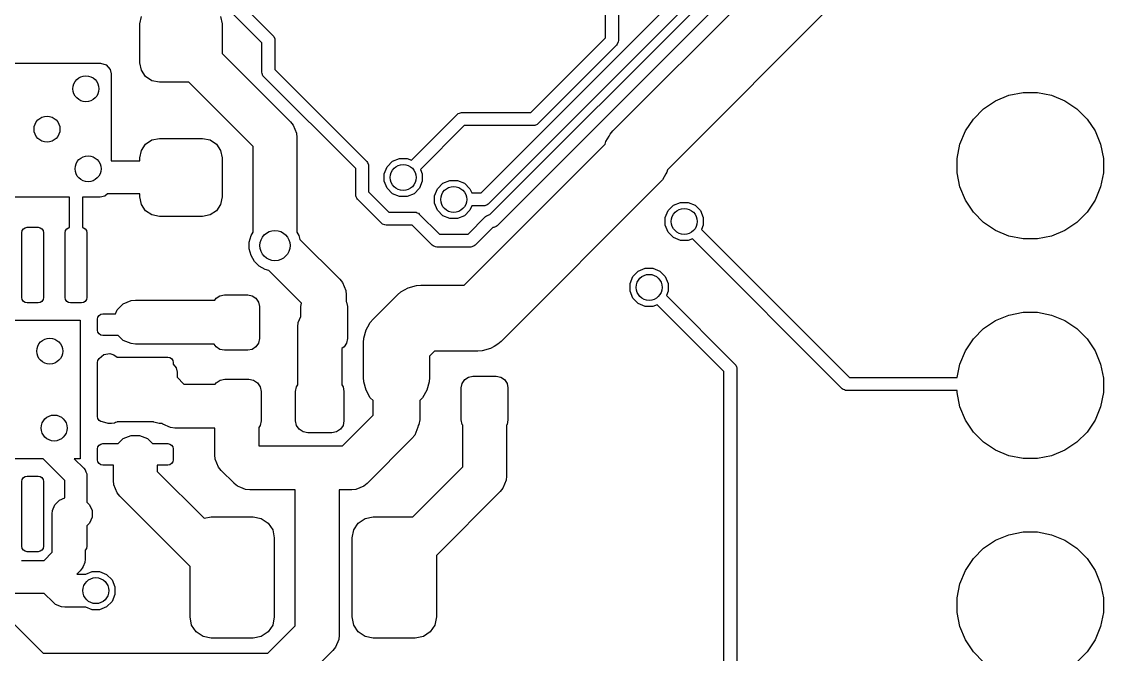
# Model space of a CAD drawing. Header units: inches. Extents: x 5.12 to 6.12, y -4.12 to -1.79.
# Drawn here: x 5.6282 to 6.1209, y -3.531 to -3.2431 of the extents above; entities that cross this region are included whole.
import ezdxf

# ---------------------------------------------------------------- set-up
doc = ezdxf.new("R2010")
doc.units = ezdxf.units.IN
doc.header["$MEASUREMENT"] = 0
doc.layers.add('F.Cu', color=13, linetype='CONTINUOUS', true_color=0xc83434)

msp = doc.modelspace()

# ---------------------------------------------------------------- linework, layer by layer
at = {"layer": 'F.Cu', "linetype": 'CONTINUOUS'}
for p, q in [((5.89409, -3.25048), (5.89409, -3.07642)), ((5.9, -3.0752), (5.9, -3.2517)), ((5.89754, -3.29281), (5.99287, -3.19747)), ((5.83744, -3.32105), (5.95669, -3.2018)), ((5.96173, -3.20511), (5.84076, -3.32609)), ((5.84151, -3.3309), (5.96654, -3.20588)), ((5.97158, -3.20919), (5.84483, -3.33593)), ((6.01848, -3.21429), (5.9223, -3.31047)), ((5.71669, -3.22347), (5.74268, -3.24945)), ((5.73764, -3.25276), (5.71338, -3.22851)), ((5.68209, -3.24409), (5.68276, -3.2407)), ((5.71881, -3.2407), (5.71949, -3.24409)), ((5.68209, -3.26181), (5.68209, -3.24409)), ((5.71949, -3.24409), (5.71949, -3.25751)), ((5.74268, -3.24945), (5.74304, -3.2499)), ((5.74304, -3.2499), (5.74348, -3.25096)), ((5.74348, -3.25096), (5.74354, -3.25154)), ((5.74354, -3.25154), (5.74354, -3.26481)), ((5.86012, -3.28445), (5.89409, -3.25048)), ((5.9, -3.2517), (5.89994, -3.25228)), ((5.73764, -3.26604), (5.73764, -3.25276)), ((5.89914, -3.25379), (5.86343, -3.28949)), ((5.8995, -3.25334), (5.89914, -3.25379)), ((5.89993, -3.25231), (5.8995, -3.25334)), ((5.89994, -3.25228), (5.89993, -3.25231)), ((5.71949, -3.25751), (5.75065, -3.28868)), ((5.61188, -3.262), (5.66411, -3.262)), ((5.66411, -3.262), (5.66675, -3.26277)), ((5.66675, -3.26277), (5.66855, -3.26485)), ((5.66855, -3.26485), (5.66899, -3.26689)), ((5.68276, -3.2652), (5.68209, -3.26181)), ((5.68468, -3.26807), (5.68276, -3.2652)), ((5.73769, -3.26661), (5.73764, -3.26604)), ((5.73813, -3.26768), (5.73769, -3.26661)), ((5.74354, -3.26481), (5.78539, -3.30666)), ((5.66899, -3.26689), (5.66892, -3.30648)), ((5.68755, -3.26999), (5.68468, -3.26807)), ((5.69094, -3.27067), (5.68755, -3.26999)), ((5.70436, -3.27067), (5.69094, -3.27067)), ((5.73358, -3.29989), (5.70436, -3.27067)), ((5.7385, -3.26812), (5.73813, -3.26768)), ((5.78035, -3.30997), (5.7385, -3.26812)), ((6.07788, -3.27658), (6.08432, -3.2753)), ((6.08432, -3.2753), (6.09088, -3.2753)), ((6.09088, -3.2753), (6.09731, -3.27658)), ((6.06637, -3.28274), (6.07182, -3.27909)), ((6.07182, -3.27909), (6.07788, -3.27658)), ((6.09731, -3.27658), (6.10337, -3.27909)), ((6.10337, -3.27909), (6.10883, -3.28274)), ((5.8057, -3.30613), (5.82651, -3.28531)), ((5.82651, -3.28531), (5.82696, -3.28495)), ((5.82696, -3.28495), (5.82758, -3.28469)), ((5.82758, -3.28469), (5.82802, -3.28451)), ((5.82802, -3.28451), (5.8286, -3.28445)), ((5.8286, -3.28445), (5.86012, -3.28445)), ((6.06173, -3.28738), (6.06637, -3.28274)), ((6.10883, -3.28274), (6.11347, -3.28738)), ((5.75065, -3.28868), (5.7519, -3.29019)), ((5.7519, -3.29019), (5.75339, -3.2938)), ((5.82982, -3.29035), (5.80987, -3.3103)), ((5.86135, -3.29035), (5.82982, -3.29035)), ((5.86192, -3.2903), (5.86135, -3.29035)), ((5.86299, -3.28986), (5.86192, -3.2903)), ((5.86343, -3.28949), (5.86299, -3.28986)), ((6.05809, -3.29283), (6.06173, -3.28738)), ((6.11347, -3.28738), (6.11711, -3.29283)), ((5.75339, -3.2938), (5.75358, -3.29575)), ((5.75358, -3.29575), (5.75358, -3.33888)), ((5.89428, -3.29767), (5.89575, -3.29513)), ((5.89575, -3.29513), (5.89624, -3.29428)), ((5.89624, -3.29428), (5.89754, -3.29281)), ((5.89624, -3.29428), (5.89624, -3.29428)), ((6.05557, -3.29889), (6.05809, -3.29283)), ((6.11711, -3.29283), (6.11962, -3.29889)), ((5.68276, -3.30173), (5.68468, -3.29885)), ((5.68468, -3.29885), (5.68755, -3.29693)), ((5.68755, -3.29693), (5.69094, -3.29626)), ((5.69094, -3.29626), (5.71063, -3.29626)), ((5.71063, -3.29626), (5.71402, -3.29693)), ((5.71402, -3.29693), (5.71689, -3.29885)), ((5.71689, -3.29885), (5.71881, -3.30173)), ((5.73358, -3.33888), (5.73358, -3.29989)), ((5.82979, -3.363), (5.89398, -3.29881)), ((5.89398, -3.29881), (5.89428, -3.29767)), ((6.05429, -3.30533), (6.05557, -3.29889)), ((6.11962, -3.29889), (6.1209, -3.30533)), ((5.68209, -3.30512), (5.68276, -3.30173)), ((5.68209, -3.30648), (5.68209, -3.30512)), ((5.71881, -3.30173), (5.71949, -3.30512)), ((5.71949, -3.30512), (5.71949, -3.32283)), ((5.79708, -3.30663), (5.80027, -3.30531)), ((5.80027, -3.30531), (5.80373, -3.30531)), ((5.80373, -3.30531), (5.8057, -3.30613)), ((6.05429, -3.31189), (6.05429, -3.30533)), ((6.1209, -3.30533), (6.1209, -3.31189)), ((5.66892, -3.30648), (5.68209, -3.30648)), ((5.78035, -3.32175), (5.78035, -3.30997)), ((5.78539, -3.30666), (5.78575, -3.30711)), ((5.78575, -3.30711), (5.7862, -3.30817)), ((5.7862, -3.30817), (5.78625, -3.30875)), ((5.78625, -3.30875), (5.78625, -3.32052)), ((5.79331, -3.31227), (5.79463, -3.30908)), ((5.79463, -3.30908), (5.79708, -3.30663)), ((5.80987, -3.3103), (5.81069, -3.31227)), ((5.9223, -3.31047), (5.922, -3.3116)), ((5.79331, -3.31573), (5.79331, -3.31227)), ((5.79463, -3.31892), (5.79331, -3.31573)), ((5.81069, -3.31573), (5.80937, -3.31892)), ((5.81069, -3.31227), (5.81069, -3.31573)), ((5.82008, -3.31663), (5.82327, -3.31531)), ((5.82327, -3.31531), (5.82673, -3.31531)), ((5.82673, -3.31531), (5.82992, -3.31663)), ((5.92004, -3.31499), (5.91875, -3.31646)), ((5.92161, -3.31227), (5.92004, -3.31499)), ((5.92004, -3.31499), (5.92004, -3.31499)), ((5.922, -3.3116), (5.92161, -3.31227)), ((6.05557, -3.31832), (6.05429, -3.31189)), ((6.1209, -3.31189), (6.11962, -3.31832)), ((5.78625, -3.32052), (5.79548, -3.32975)), ((5.79708, -3.32137), (5.79463, -3.31892)), ((5.80937, -3.31892), (5.80692, -3.32137)), ((5.81631, -3.32227), (5.81763, -3.31908)), ((5.81763, -3.31908), (5.82008, -3.31663)), ((5.82992, -3.31663), (5.83237, -3.31908)), ((5.83237, -3.31908), (5.83318, -3.32105)), ((5.91875, -3.31646), (5.84661, -3.38861)), ((6.05809, -3.32438), (6.05557, -3.31832)), ((6.11962, -3.31832), (6.11711, -3.32438)), ((5.64998, -3.323), (5.61188, -3.323)), ((5.64998, -3.33675), (5.64998, -3.323)), ((5.66402, -3.323), (5.65589, -3.323)), ((5.65589, -3.323), (5.65589, -3.33675)), ((5.66604, -3.32256), (5.66402, -3.323)), ((5.66729, -3.32148), (5.66604, -3.32256)), ((5.68209, -3.32148), (5.66729, -3.32148)), ((5.68209, -3.32283), (5.68209, -3.32148)), ((5.68276, -3.32622), (5.68209, -3.32283)), ((5.71949, -3.32283), (5.71881, -3.32622)), ((5.7804, -3.32232), (5.78035, -3.32175)), ((5.78062, -3.32283), (5.7804, -3.32232)), ((5.78084, -3.32339), (5.78062, -3.32283)), ((5.78121, -3.32383), (5.78084, -3.32339)), ((5.79217, -3.33479), (5.78121, -3.32383)), ((5.80027, -3.32269), (5.79708, -3.32137)), ((5.80373, -3.32269), (5.80027, -3.32269)), ((5.80692, -3.32137), (5.80373, -3.32269)), ((5.81631, -3.32573), (5.81631, -3.32227)), ((5.81763, -3.32892), (5.81631, -3.32573)), ((5.83318, -3.32105), (5.83744, -3.32105)), ((5.92508, -3.32663), (5.92827, -3.32531)), ((5.92827, -3.32531), (5.93173, -3.32531)), ((5.93173, -3.32531), (5.93492, -3.32663)), ((6.06173, -3.32984), (6.05809, -3.32438)), ((6.11711, -3.32438), (6.11347, -3.32984)), ((5.68468, -3.3291), (5.68276, -3.32622)), ((5.68755, -3.33102), (5.68468, -3.3291)), ((5.71689, -3.3291), (5.71402, -3.33102)), ((5.71881, -3.32622), (5.71689, -3.3291)), ((5.79548, -3.32975), (5.80725, -3.32975)), ((5.80725, -3.32975), (5.80783, -3.3298)), ((5.80783, -3.3298), (5.80836, -3.33002)), ((5.80836, -3.33002), (5.80889, -3.33025)), ((5.80889, -3.33025), (5.80934, -3.33061)), ((5.80934, -3.33061), (5.81848, -3.33975)), ((5.82008, -3.33137), (5.81763, -3.32892)), ((5.83237, -3.32892), (5.82992, -3.33137)), ((5.83318, -3.32695), (5.83237, -3.32892)), ((5.83867, -3.32695), (5.83318, -3.32695)), ((5.83924, -3.3269), (5.83867, -3.32695)), ((5.84031, -3.32646), (5.83924, -3.3269)), ((5.84076, -3.32609), (5.84031, -3.32646)), ((5.92131, -3.33227), (5.92263, -3.32908)), ((5.92263, -3.32908), (5.92508, -3.32663)), ((5.93492, -3.32663), (5.93737, -3.32908)), ((5.93737, -3.32908), (5.93869, -3.33227)), ((6.06637, -3.33447), (6.06173, -3.32984)), ((6.11347, -3.32984), (6.10883, -3.33447)), ((5.69094, -3.33169), (5.68755, -3.33102)), ((5.71063, -3.33169), (5.69094, -3.33169)), ((5.71402, -3.33102), (5.71063, -3.33169)), ((5.79261, -3.33516), (5.79217, -3.33479)), ((5.79368, -3.3356), (5.79261, -3.33516)), ((5.79425, -3.33565), (5.79368, -3.3356)), ((5.82327, -3.33269), (5.82008, -3.33137)), ((5.82673, -3.33269), (5.82327, -3.33269)), ((5.82992, -3.33137), (5.82673, -3.33269)), ((5.83152, -3.33975), (5.83952, -3.33175)), ((5.83952, -3.33175), (5.83996, -3.33139)), ((5.83996, -3.33139), (5.84037, -3.33122)), ((5.84037, -3.33122), (5.84103, -3.33095)), ((5.84103, -3.33095), (5.84151, -3.3309)), ((5.92131, -3.33573), (5.92131, -3.33227)), ((5.93869, -3.33227), (5.93869, -3.33573)), ((6.07182, -3.33812), (6.06637, -3.33447)), ((6.10883, -3.33447), (6.10337, -3.33812)), ((5.62833, -3.33911), (5.62851, -3.33817)), ((5.62833, -3.36864), (5.62833, -3.33911)), ((5.62851, -3.33817), (5.62905, -3.33737)), ((5.62905, -3.33737), (5.62985, -3.33684)), ((5.62985, -3.33684), (5.63079, -3.33665)), ((5.63079, -3.33665), (5.63571, -3.33665)), ((5.63571, -3.33665), (5.63665, -3.33684)), ((5.63665, -3.33684), (5.63745, -3.33737)), ((5.63745, -3.33737), (5.63798, -3.33817)), ((5.63798, -3.33817), (5.63817, -3.33911)), ((5.63817, -3.33911), (5.63817, -3.36864)), ((5.64801, -3.33911), (5.6482, -3.33817)), ((5.64801, -3.36864), (5.64801, -3.33911)), ((5.6482, -3.33817), (5.64873, -3.33737)), ((5.64873, -3.33737), (5.64953, -3.33684)), ((5.64953, -3.33684), (5.64998, -3.33675)), ((5.65589, -3.33675), (5.65634, -3.33684)), ((5.65634, -3.33684), (5.65713, -3.33737)), ((5.65713, -3.33737), (5.65767, -3.33817)), ((5.65767, -3.33817), (5.65785, -3.33911)), ((5.65785, -3.33911), (5.65785, -3.36864)), ((5.73187, -3.34344), (5.73267, -3.34046)), ((5.73267, -3.34046), (5.73358, -3.33888)), ((5.75358, -3.33888), (5.75449, -3.34046)), ((5.75449, -3.34046), (5.75497, -3.34223)), ((5.80603, -3.33565), (5.79425, -3.33565)), ((5.81517, -3.34479), (5.80603, -3.33565)), ((5.81848, -3.33975), (5.83152, -3.33975)), ((5.84284, -3.33679), (5.83483, -3.34479)), ((5.84332, -3.33674), (5.84284, -3.33679)), ((5.84438, -3.3363), (5.84332, -3.33674)), ((5.84483, -3.33593), (5.84438, -3.3363)), ((5.92263, -3.33892), (5.92131, -3.33573)), ((5.92508, -3.34137), (5.92263, -3.33892)), ((5.93869, -3.33573), (5.93787, -3.3377)), ((5.93787, -3.3377), (6.00522, -3.40505)), ((6.07788, -3.34063), (6.07182, -3.33812)), ((6.10337, -3.33812), (6.09731, -3.34063)), ((5.73187, -3.34653), (5.73187, -3.34344)), ((5.75497, -3.34223), (5.77307, -3.36033)), ((5.81561, -3.34516), (5.81517, -3.34479)), ((5.81668, -3.3456), (5.81561, -3.34516)), ((5.83439, -3.34516), (5.83332, -3.3456)), ((5.83483, -3.34479), (5.83439, -3.34516)), ((5.92827, -3.34269), (5.92508, -3.34137)), ((5.93173, -3.34269), (5.92827, -3.34269)), ((5.9337, -3.34187), (5.93173, -3.34269)), ((6.00191, -3.41009), (5.9337, -3.34187)), ((6.08432, -3.34191), (6.07788, -3.34063)), ((6.09088, -3.34191), (6.08432, -3.34191)), ((6.09731, -3.34063), (6.09088, -3.34191)), ((5.73267, -3.3495), (5.73187, -3.34653)), ((5.73421, -3.35217), (5.73267, -3.3495)), ((5.81725, -3.34565), (5.81668, -3.3456)), ((5.83275, -3.34565), (5.81725, -3.34565)), ((5.83332, -3.3456), (5.83275, -3.34565)), ((5.73639, -3.35435), (5.73421, -3.35217)), ((5.73906, -3.3559), (5.73639, -3.35435)), ((5.90908, -3.35663), (5.91227, -3.35531)), ((5.91227, -3.35531), (5.91573, -3.35531)), ((5.91573, -3.35531), (5.91892, -3.35663)), ((5.74082, -3.35637), (5.73906, -3.3559)), ((5.75567, -3.37121), (5.74082, -3.35637)), ((5.90531, -3.36227), (5.90663, -3.35908)), ((5.90663, -3.35908), (5.90908, -3.35663)), ((5.91892, -3.35663), (5.92137, -3.35908)), ((5.92137, -3.35908), (5.92269, -3.36227)), ((5.77307, -3.36033), (5.77431, -3.36185)), ((5.77431, -3.36185), (5.77431, -3.36185)), ((5.77431, -3.36185), (5.77581, -3.36545)), ((5.80087, -3.3661), (5.80426, -3.36414)), ((5.80426, -3.36414), (5.80804, -3.36313)), ((5.80804, -3.36313), (5.81, -3.363)), ((5.80804, -3.36313), (5.80804, -3.36313)), ((5.81, -3.363), (5.82979, -3.363)), ((5.90531, -3.36573), (5.90531, -3.36227)), ((5.92269, -3.36227), (5.92269, -3.36573)), ((5.62851, -3.36958), (5.62833, -3.36864)), ((5.62905, -3.37038), (5.62851, -3.36958)), ((5.63798, -3.36958), (5.63745, -3.37038)), ((5.63817, -3.36864), (5.63798, -3.36958)), ((5.6482, -3.36958), (5.64801, -3.36864)), ((5.64873, -3.37038), (5.6482, -3.36958)), ((5.65767, -3.36958), (5.65713, -3.37038)), ((5.65785, -3.36864), (5.65767, -3.36958)), ((5.67444, -3.37149), (5.67805, -3.37)), ((5.67805, -3.37), (5.68, -3.3698)), ((5.68, -3.3698), (5.7162, -3.3698)), ((5.7162, -3.3698), (5.71677, -3.36896)), ((5.71677, -3.36896), (5.71849, -3.36781)), ((5.71849, -3.36781), (5.72053, -3.3674)), ((5.72053, -3.3674), (5.73116, -3.3674)), ((5.73116, -3.3674), (5.73319, -3.36781)), ((5.73319, -3.36781), (5.73492, -3.36896)), ((5.73492, -3.36896), (5.73607, -3.37068)), ((5.77581, -3.36545), (5.776, -3.3674)), ((5.776, -3.3674), (5.776, -3.37035)), ((5.78831, -3.37847), (5.79939, -3.36739)), ((5.79939, -3.36739), (5.80087, -3.3661)), ((5.80087, -3.3661), (5.80087, -3.3661)), ((5.90663, -3.36892), (5.90531, -3.36573)), ((5.90908, -3.37137), (5.90663, -3.36892)), ((5.92269, -3.36573), (5.92187, -3.3677)), ((5.92187, -3.3677), (5.95309, -3.39891)), ((5.62985, -3.37092), (5.62905, -3.37038)), ((5.63079, -3.3711), (5.62985, -3.37092)), ((5.63571, -3.3711), (5.63079, -3.3711)), ((5.63665, -3.37092), (5.63571, -3.3711)), ((5.63745, -3.37038), (5.63665, -3.37092)), ((5.64953, -3.37092), (5.64873, -3.37038)), ((5.65047, -3.3711), (5.64953, -3.37092)), ((5.65539, -3.3711), (5.65047, -3.3711)), ((5.65634, -3.37092), (5.65539, -3.3711)), ((5.65713, -3.37038), (5.65634, -3.37092)), ((5.67095, -3.37602), (5.67169, -3.37425)), ((5.67169, -3.37425), (5.67444, -3.37149)), ((5.73607, -3.37068), (5.73647, -3.37272)), ((5.73647, -3.37272), (5.73647, -3.38728)), ((5.75537, -3.37272), (5.75567, -3.37121)), ((5.75537, -3.37721), (5.75537, -3.37272)), ((5.776, -3.37035), (5.77623, -3.37068)), ((5.77623, -3.37068), (5.77663, -3.37272)), ((5.77663, -3.37272), (5.77663, -3.38728)), ((5.91227, -3.37269), (5.90908, -3.37137)), ((5.91573, -3.37269), (5.91227, -3.37269)), ((5.9177, -3.37187), (5.91573, -3.37269)), ((5.94805, -3.40222), (5.9177, -3.37187)), ((5.59191, -3.37898), (5.6549, -3.37898)), ((5.6549, -3.37898), (5.6549, -3.44197)), ((5.66278, -3.37848), (5.66296, -3.37754)), ((5.66278, -3.38341), (5.66278, -3.37848)), ((5.66296, -3.37754), (5.6635, -3.37674)), ((5.6635, -3.37674), (5.66429, -3.37621)), ((5.66429, -3.37621), (5.66524, -3.37602)), ((5.66524, -3.37602), (5.67095, -3.37602)), ((5.75419, -3.38005), (5.75537, -3.37721)), ((5.78584, -3.382), (5.78702, -3.37995)), ((5.78702, -3.37995), (5.78831, -3.37847)), ((5.78702, -3.37995), (5.78702, -3.37995)), ((6.06637, -3.38274), (6.07182, -3.37909)), ((6.07182, -3.37909), (6.07788, -3.37658)), ((6.07788, -3.37658), (6.08432, -3.3753)), ((6.08432, -3.3753), (6.09088, -3.3753)), ((6.09088, -3.3753), (6.09731, -3.37658)), ((6.09731, -3.37658), (6.10337, -3.37909)), ((6.10337, -3.37909), (6.10883, -3.38274)), ((5.66296, -3.38435), (5.66278, -3.38341)), ((5.6635, -3.38515), (5.66296, -3.38435)), ((5.754, -3.382), (5.75419, -3.38005)), ((5.754, -3.40829), (5.754, -3.382)), ((5.78405, -3.38712), (5.78506, -3.38334)), ((5.78506, -3.38334), (5.78584, -3.382)), ((6.06173, -3.38738), (6.06637, -3.38274)), ((6.10883, -3.38274), (6.11347, -3.38738)), ((5.66429, -3.38568), (5.6635, -3.38515)), ((5.66524, -3.38587), (5.66429, -3.38568)), ((5.67219, -3.38587), (5.66524, -3.38587)), ((5.67444, -3.38812), (5.67219, -3.38587)), ((5.67805, -3.38961), (5.67444, -3.38812)), ((5.68, -3.3898), (5.67805, -3.38961)), ((5.73607, -3.38932), (5.73492, -3.39104)), ((5.73647, -3.38728), (5.73607, -3.38932)), ((5.77623, -3.38932), (5.77507, -3.39104)), ((5.77663, -3.38728), (5.77623, -3.38932)), ((5.78392, -3.38908), (5.78405, -3.38712)), ((5.78392, -3.40508), (5.78392, -3.38908)), ((5.78405, -3.38712), (5.78405, -3.38712)), ((5.84661, -3.38861), (5.84513, -3.3899)), ((6.05809, -3.39283), (6.06173, -3.38738)), ((6.11347, -3.38738), (6.11711, -3.39283)), ((5.66357, -3.39635), (5.66565, -3.39455)), ((5.66565, -3.39455), (5.66837, -3.39416)), ((5.66837, -3.39416), (5.67012, -3.39476)), ((5.71594, -3.3898), (5.68, -3.3898)), ((5.71677, -3.39104), (5.71594, -3.3898)), ((5.71849, -3.39219), (5.71677, -3.39104)), ((5.72053, -3.3926), (5.71849, -3.39219)), ((5.73116, -3.3926), (5.72053, -3.3926)), ((5.73319, -3.39219), (5.73116, -3.3926)), ((5.73492, -3.39104), (5.73319, -3.39219)), ((5.77507, -3.39104), (5.774, -3.39176)), ((5.774, -3.39176), (5.774, -3.40829)), ((5.81621, -3.393), (5.81392, -3.39529)), ((5.836, -3.393), (5.81621, -3.393)), ((5.83796, -3.39287), (5.836, -3.393)), ((5.84174, -3.39186), (5.83796, -3.39287)), ((5.83796, -3.39287), (5.83796, -3.39287)), ((5.84336, -3.39092), (5.84174, -3.39186)), ((5.84513, -3.3899), (5.84336, -3.39092)), ((5.84513, -3.3899), (5.84513, -3.3899)), ((6.05557, -3.39889), (6.05809, -3.39283)), ((6.11711, -3.39283), (6.11962, -3.39889)), ((5.66278, -3.39817), (5.66296, -3.39723)), ((5.66278, -3.40309), (5.66278, -3.39817)), ((5.66296, -3.39723), (5.6635, -3.39643)), ((5.6635, -3.39643), (5.66356, -3.39639)), ((5.66356, -3.39639), (5.66357, -3.39635)), ((5.67012, -3.39476), (5.67176, -3.39571)), ((5.67176, -3.39571), (5.69476, -3.39571)), ((5.69476, -3.39571), (5.69571, -3.3959)), ((5.69571, -3.3959), (5.6965, -3.39643)), ((5.6965, -3.39643), (5.69704, -3.39723)), ((5.69704, -3.39723), (5.69722, -3.39817)), ((5.69722, -3.39817), (5.69722, -3.39901)), ((5.69722, -3.39901), (5.69856, -3.40055)), ((5.81392, -3.39529), (5.81392, -3.40508)), ((5.95309, -3.39891), (5.95346, -3.39936)), ((5.95346, -3.39936), (5.95377, -3.40011)), ((6.05435, -3.40505), (6.05557, -3.39889)), ((6.11962, -3.39889), (6.1209, -3.40533)), ((5.6628, -3.40319), (5.66278, -3.40309)), ((5.6628, -3.41776), (5.6628, -3.40319)), ((5.69856, -3.40055), (5.699, -3.40258)), ((5.699, -3.40258), (5.699, -3.40487)), ((5.83173, -3.40481), (5.83376, -3.4044)), ((5.83376, -3.4044), (5.84439, -3.4044)), ((5.84439, -3.4044), (5.84643, -3.40481)), ((5.94805, -3.57081), (5.94805, -3.40222)), ((5.95377, -3.40011), (5.9539, -3.40042)), ((5.9539, -3.40042), (5.95395, -3.401)), ((5.95395, -3.401), (5.95395, -3.56959)), ((5.699, -3.40487), (5.69907, -3.40493)), ((5.69907, -3.40493), (5.70214, -3.408)), ((5.70214, -3.408), (5.7164, -3.408)), ((5.7164, -3.408), (5.7168, -3.40741)), ((5.7168, -3.40741), (5.71858, -3.40621)), ((5.71858, -3.40621), (5.72069, -3.4058)), ((5.72069, -3.4058), (5.73172, -3.4058)), ((5.73172, -3.4058), (5.73383, -3.40621)), ((5.73383, -3.40621), (5.73561, -3.40741)), ((5.73561, -3.40741), (5.73681, -3.4092)), ((5.73681, -3.4092), (5.73723, -3.41131)), ((5.75298, -3.41131), (5.7534, -3.4092)), ((5.7534, -3.4092), (5.754, -3.40829)), ((5.774, -3.40829), (5.7746, -3.4092)), ((5.7746, -3.4092), (5.77502, -3.41131)), ((5.78405, -3.40704), (5.78392, -3.40508)), ((5.78506, -3.41082), (5.78405, -3.40704)), ((5.81379, -3.40704), (5.81278, -3.41082)), ((5.81392, -3.40508), (5.81379, -3.40704)), ((5.82845, -3.40972), (5.82885, -3.40768)), ((5.82885, -3.40768), (5.83001, -3.40596)), ((5.83001, -3.40596), (5.83173, -3.40481)), ((5.84643, -3.40481), (5.84815, -3.40596)), ((5.84815, -3.40596), (5.8493, -3.40768)), ((5.8493, -3.40768), (5.84971, -3.40972)), ((6.00522, -3.40505), (6.05435, -3.40505)), ((6.1209, -3.40533), (6.1209, -3.41189)), ((5.73723, -3.41131), (5.73723, -3.42469)), ((5.75298, -3.42469), (5.75298, -3.41131)), ((5.77502, -3.41131), (5.77502, -3.42469)), ((5.78702, -3.41421), (5.78506, -3.41082)), ((5.78829, -3.41548), (5.78702, -3.41421)), ((5.81082, -3.41421), (5.80955, -3.41548)), ((5.81278, -3.41082), (5.81082, -3.41421)), ((5.82845, -3.42428), (5.82845, -3.40972)), ((5.84971, -3.40972), (5.84971, -3.42428)), ((6.00236, -3.41046), (6.00191, -3.41009)), ((6.00293, -3.41069), (6.00236, -3.41046)), ((6.00342, -3.4109), (6.00293, -3.41069)), ((6.004, -3.41095), (6.00342, -3.4109)), ((6.05429, -3.41095), (6.004, -3.41095)), ((6.05429, -3.41189), (6.05429, -3.41095)), ((6.05557, -3.41832), (6.05429, -3.41189)), ((6.1209, -3.41189), (6.11962, -3.41832)), ((5.66278, -3.41785), (5.6628, -3.41776)), ((5.66278, -3.42278), (5.66278, -3.41785)), ((5.78829, -3.42221), (5.78829, -3.41548)), ((5.80955, -3.41548), (5.80955, -3.42428)), ((6.05809, -3.42438), (6.05557, -3.41832)), ((6.11962, -3.41832), (6.11711, -3.42438)), ((5.66296, -3.42372), (5.66278, -3.42278)), ((5.6635, -3.42452), (5.66296, -3.42372)), ((5.77439, -3.43611), (5.78829, -3.42221)), ((5.80955, -3.42428), (5.80915, -3.42632)), ((5.82885, -3.42632), (5.82845, -3.42428)), ((5.84971, -3.42428), (5.8493, -3.42632)), ((5.66429, -3.42505), (5.6635, -3.42452)), ((5.66501, -3.42519), (5.66429, -3.42505)), ((5.66504, -3.42522), (5.66501, -3.42519)), ((5.66768, -3.426), (5.66504, -3.42522)), ((5.66913, -3.426), (5.66768, -3.426)), ((5.67051, -3.4258), (5.66913, -3.426)), ((5.67096, -3.42551), (5.67051, -3.4258)), ((5.67157, -3.42535), (5.67096, -3.42551)), ((5.67176, -3.42524), (5.67157, -3.42535)), ((5.68824, -3.42524), (5.67176, -3.42524)), ((5.68843, -3.42535), (5.68824, -3.42524)), ((5.69087, -3.426), (5.68843, -3.42535)), ((5.69206, -3.426), (5.69087, -3.426)), ((5.69244, -3.42631), (5.69206, -3.426)), ((5.69605, -3.42781), (5.69244, -3.42631)), ((5.698, -3.428), (5.69605, -3.42781)), ((5.7162, -3.428), (5.698, -3.428)), ((5.7162, -3.4402), (5.7162, -3.428)), ((5.73681, -3.4268), (5.7362, -3.42771)), ((5.7362, -3.42771), (5.7362, -3.43606)), ((5.73723, -3.42469), (5.73681, -3.4268)), ((5.7534, -3.4268), (5.75298, -3.42469)), ((5.75459, -3.42859), (5.7534, -3.4268)), ((5.75638, -3.42979), (5.75459, -3.42859)), ((5.77341, -3.42859), (5.77162, -3.42979)), ((5.7746, -3.4268), (5.77341, -3.42859)), ((5.77502, -3.42469), (5.7746, -3.4268)), ((5.80873, -3.42768), (5.80724, -3.43128)), ((5.80881, -3.42682), (5.80873, -3.42768)), ((5.80915, -3.42632), (5.80881, -3.42682)), ((5.82908, -3.42665), (5.82885, -3.42632)), ((5.82908, -3.44569), (5.82908, -3.42665)), ((5.8493, -3.42632), (5.84908, -3.42665)), ((5.84908, -3.42665), (5.84908, -3.44983)), ((6.06173, -3.42984), (6.05809, -3.42438)), ((6.11711, -3.42438), (6.11347, -3.42984)), ((5.67219, -3.43508), (5.67444, -3.43283)), ((5.67444, -3.43283), (5.67805, -3.43133)), ((5.67805, -3.43133), (5.68195, -3.43133)), ((5.68195, -3.43133), (5.68556, -3.43283)), ((5.68556, -3.43283), (5.68781, -3.43508)), ((5.75849, -3.4302), (5.75638, -3.42979)), ((5.76951, -3.4302), (5.75849, -3.4302)), ((5.77162, -3.42979), (5.76951, -3.4302)), ((5.80599, -3.4328), (5.78561, -3.45318)), ((5.80724, -3.43128), (5.80599, -3.4328)), ((5.80724, -3.43128), (5.80724, -3.43128)), ((6.06637, -3.43447), (6.06173, -3.42984)), ((6.11347, -3.42984), (6.10883, -3.43447)), ((5.66278, -3.43754), (5.66296, -3.4366)), ((5.66278, -3.44246), (5.66278, -3.43754)), ((5.66296, -3.4366), (5.6635, -3.4358)), ((5.6635, -3.4358), (5.66429, -3.43527)), ((5.66429, -3.43527), (5.66524, -3.43508)), ((5.66524, -3.43508), (5.67219, -3.43508)), ((5.68781, -3.43508), (5.69476, -3.43508)), ((5.69476, -3.43508), (5.69571, -3.43527)), ((5.69571, -3.43527), (5.6965, -3.4358)), ((5.6965, -3.4358), (5.69704, -3.4366)), ((5.69704, -3.4366), (5.69722, -3.43754)), ((5.69722, -3.43754), (5.69722, -3.44246)), ((5.7362, -3.43606), (5.73625, -3.43611)), ((5.73625, -3.43611), (5.763, -3.43611)), ((5.763, -3.43611), (5.77439, -3.43611)), ((6.07182, -3.43812), (6.06637, -3.43447)), ((6.07788, -3.44063), (6.07182, -3.43812)), ((6.10337, -3.43812), (6.09731, -3.44063)), ((6.10883, -3.43447), (6.10337, -3.43812)), ((5.63799, -3.44197), (5.62106, -3.44197)), ((5.64793, -3.45191), (5.63799, -3.44197)), ((5.6549, -3.44197), (5.65213, -3.44197)), ((5.65213, -3.44197), (5.65647, -3.44631)), ((5.66296, -3.4434), (5.66278, -3.44246)), ((5.6635, -3.4442), (5.66296, -3.4434)), ((5.69704, -3.4434), (5.6965, -3.4442)), ((5.69722, -3.44246), (5.69704, -3.4434)), ((5.7164, -3.44216), (5.7162, -3.4402)), ((5.71789, -3.44576), (5.7164, -3.44216)), ((6.08432, -3.44191), (6.07788, -3.44063)), ((6.09088, -3.44191), (6.08432, -3.44191)), ((6.09731, -3.44063), (6.09088, -3.44191)), ((5.65647, -3.44631), (5.65709, -3.44706)), ((5.65709, -3.44706), (5.65709, -3.44706)), ((5.65709, -3.44706), (5.65743, -3.44788)), ((5.65743, -3.44788), (5.65758, -3.44825)), ((5.65758, -3.44825), (5.65784, -3.44887)), ((5.65784, -3.44887), (5.65793, -3.44984)), ((5.66429, -3.44473), (5.6635, -3.4442)), ((5.66524, -3.44492), (5.66429, -3.44473)), ((5.67, -3.44492), (5.66524, -3.44492)), ((5.67, -3.45191), (5.67, -3.44492)), ((5.69476, -3.44492), (5.69, -3.44492)), ((5.69, -3.44492), (5.69, -3.44777)), ((5.69, -3.44777), (5.71131, -3.46907)), ((5.69571, -3.44473), (5.69476, -3.44492)), ((5.6965, -3.4442), (5.69571, -3.44473)), ((5.71913, -3.44728), (5.71789, -3.44576)), ((5.71789, -3.44576), (5.71789, -3.44576)), ((5.72493, -3.45307), (5.71913, -3.44728)), ((5.80633, -3.46844), (5.82908, -3.44569)), ((5.62833, -3.4523), (5.62851, -3.45136)), ((5.62833, -3.48183), (5.62833, -3.4523)), ((5.62851, -3.45136), (5.62905, -3.45056)), ((5.62905, -3.45056), (5.62985, -3.45003)), ((5.62985, -3.45003), (5.63079, -3.44984)), ((5.63079, -3.44984), (5.63571, -3.44984)), ((5.63571, -3.44984), (5.63665, -3.45003)), ((5.63665, -3.45003), (5.63745, -3.45056)), ((5.63745, -3.45056), (5.63798, -3.45136)), ((5.63798, -3.45136), (5.63817, -3.4523)), ((5.63817, -3.4523), (5.63817, -3.48183)), ((5.64793, -3.4598), (5.64793, -3.45191)), ((5.65793, -3.44984), (5.65793, -3.46166)), ((5.67019, -3.45386), (5.67, -3.45191)), ((5.72504, -3.45318), (5.72493, -3.45307)), ((5.72655, -3.45442), (5.72504, -3.45318)), ((5.78561, -3.45318), (5.78409, -3.45442)), ((5.84889, -3.45178), (5.84739, -3.45539)), ((5.84908, -3.44983), (5.84889, -3.45178)), ((5.67169, -3.45747), (5.67019, -3.45386)), ((5.67293, -3.45898), (5.67169, -3.45747)), ((5.67169, -3.45747), (5.67169, -3.45747)), ((5.72805, -3.45504), (5.72655, -3.45442)), ((5.72655, -3.45442), (5.72655, -3.45442)), ((5.73016, -3.45592), (5.72805, -3.45504)), ((5.73211, -3.45611), (5.73016, -3.45592)), ((5.73016, -3.45592), (5.73016, -3.45592)), ((5.75281, -3.45611), (5.73211, -3.45611)), ((5.75281, -3.51808), (5.75281, -3.45611)), ((5.77854, -3.45611), (5.77281, -3.45611)), ((5.77281, -3.45611), (5.77281, -3.52222)), ((5.78049, -3.45592), (5.77854, -3.45611)), ((5.78409, -3.45442), (5.78049, -3.45592)), ((5.78409, -3.45442), (5.78409, -3.45442)), ((5.84615, -3.4569), (5.8171, -3.48595)), ((5.84739, -3.45539), (5.84615, -3.4569)), ((5.64225, -3.4656), (5.64337, -3.4629)), ((5.64337, -3.4629), (5.64544, -3.46083)), ((5.64544, -3.46083), (5.64793, -3.4598)), ((5.65793, -3.46166), (5.65917, -3.4629)), ((5.65917, -3.4629), (5.66029, -3.4656)), ((5.7049, -3.49095), (5.67293, -3.45898)), ((5.64211, -3.46707), (5.64225, -3.4656)), ((5.64211, -3.48455), (5.64211, -3.46707)), ((5.66029, -3.46853), (5.65917, -3.47123)), ((5.66029, -3.4656), (5.66029, -3.46853)), ((5.71131, -3.46907), (5.71449, -3.46844)), ((5.71449, -3.46844), (5.73369, -3.46844)), ((5.73369, -3.46844), (5.73736, -3.46917)), ((5.78464, -3.46917), (5.78831, -3.46844)), ((5.78831, -3.46844), (5.80633, -3.46844)), ((5.65917, -3.47123), (5.65785, -3.47255)), ((5.65785, -3.47255), (5.65785, -3.48183)), ((5.73736, -3.46917), (5.74047, -3.47125)), ((5.74047, -3.47125), (5.74255, -3.47436)), ((5.77945, -3.47436), (5.78153, -3.47125)), ((5.78153, -3.47125), (5.78464, -3.46917)), ((5.74255, -3.47436), (5.74328, -3.47804)), ((5.74328, -3.47804), (5.74328, -3.51396)), ((5.77872, -3.47804), (5.77945, -3.47436)), ((5.77872, -3.51396), (5.77872, -3.47804)), ((6.07182, -3.47909), (6.07788, -3.47658)), ((6.07788, -3.47658), (6.08432, -3.4753)), ((6.08432, -3.4753), (6.09088, -3.4753)), ((6.09088, -3.4753), (6.09731, -3.47658)), ((6.09731, -3.47658), (6.10337, -3.47909)), ((5.62851, -3.48277), (5.62833, -3.48183)), ((5.62905, -3.48357), (5.62851, -3.48277)), ((5.63798, -3.48277), (5.63745, -3.48357)), ((5.63817, -3.48183), (5.63798, -3.48277)), ((5.65767, -3.48277), (5.65713, -3.48357)), ((5.65785, -3.48183), (5.65767, -3.48277)), ((6.06173, -3.48738), (6.06637, -3.48274)), ((6.06637, -3.48274), (6.07182, -3.47909)), ((6.10337, -3.47909), (6.10883, -3.48274)), ((6.10883, -3.48274), (6.11347, -3.48738)), ((5.62807, -3.48823), (5.63843, -3.48823)), ((5.62985, -3.4841), (5.62905, -3.48357)), ((5.63079, -3.48429), (5.62985, -3.4841)), ((5.63571, -3.48429), (5.63079, -3.48429)), ((5.63665, -3.4841), (5.63571, -3.48429)), ((5.63745, -3.48357), (5.63665, -3.4841)), ((5.63843, -3.48823), (5.64211, -3.48455)), ((5.65711, -3.48766), (5.65696, -3.48912)), ((5.65713, -3.48357), (5.65711, -3.48359)), ((5.65711, -3.48359), (5.65711, -3.48766)), ((5.8171, -3.48595), (5.8171, -3.51396)), ((6.05809, -3.49283), (6.06173, -3.48738)), ((6.11347, -3.48738), (6.11711, -3.49283)), ((5.60016, -3.49267), (5.63801, -3.53052)), ((5.65491, -3.49296), (5.65337, -3.4945)), ((5.65584, -3.49182), (5.65491, -3.49296)), ((5.65618, -3.491), (5.65584, -3.49182)), ((5.65696, -3.48912), (5.65618, -3.491)), ((5.7049, -3.51396), (5.7049, -3.49095)), ((6.05557, -3.49889), (6.05809, -3.49283)), ((6.11711, -3.49283), (6.11962, -3.49889)), ((5.65337, -3.4945), (5.6574, -3.4945)), ((5.6574, -3.4945), (5.66027, -3.49331)), ((5.66027, -3.49331), (5.66373, -3.49331)), ((5.66373, -3.49331), (5.66692, -3.49463)), ((5.66692, -3.49463), (5.66937, -3.49708)), ((5.66937, -3.49708), (5.67069, -3.50027)), ((5.67069, -3.50027), (5.67069, -3.50373)), ((6.05429, -3.50533), (6.05557, -3.49889)), ((6.11962, -3.49889), (6.1209, -3.50533)), ((5.63843, -3.50323), (5.62496, -3.50323)), ((5.6425, -3.5073), (5.63843, -3.50323)), ((5.64364, -3.50824), (5.6425, -3.5073)), ((5.66937, -3.50692), (5.66692, -3.50937)), ((5.67069, -3.50373), (5.66937, -3.50692)), ((6.05429, -3.51189), (6.05429, -3.50533)), ((6.1209, -3.50533), (6.1209, -3.51189)), ((5.64634, -3.50936), (5.64364, -3.50824)), ((5.64781, -3.5095), (5.64634, -3.50936)), ((5.6574, -3.5095), (5.64781, -3.5095)), ((5.66027, -3.51069), (5.6574, -3.5095)), ((5.66373, -3.51069), (5.66027, -3.51069)), ((5.66692, -3.50937), (5.66373, -3.51069)), ((6.05557, -3.51832), (6.05429, -3.51189)), ((6.1209, -3.51189), (6.11962, -3.51832)), ((5.70563, -3.51763), (5.7049, -3.51396)), ((5.70771, -3.52075), (5.70563, -3.51763)), ((5.74255, -3.51763), (5.74047, -3.52075)), ((5.74328, -3.51396), (5.74255, -3.51763)), ((5.77945, -3.51763), (5.77872, -3.51396)), ((5.78153, -3.52075), (5.77945, -3.51763)), ((5.81637, -3.51763), (5.81429, -3.52075)), ((5.8171, -3.51396), (5.81637, -3.51763)), ((5.71082, -3.52283), (5.70771, -3.52075)), ((5.71449, -3.52356), (5.71082, -3.52283)), ((5.73736, -3.52283), (5.73369, -3.52356)), ((5.74047, -3.52075), (5.73736, -3.52283)), ((5.74037, -3.53052), (5.75281, -3.51808)), ((5.77281, -3.52222), (5.77262, -3.52417)), ((5.78464, -3.52283), (5.78153, -3.52075)), ((5.78831, -3.52356), (5.78464, -3.52283)), ((5.81118, -3.52283), (5.80751, -3.52356)), ((5.81429, -3.52075), (5.81118, -3.52283)), ((6.05809, -3.52438), (6.05557, -3.51832)), ((6.11962, -3.51832), (6.11711, -3.52438)), ((5.73369, -3.52356), (5.71449, -3.52356)), ((5.77262, -3.52417), (5.77113, -3.52778)), ((5.80751, -3.52356), (5.78831, -3.52356)), ((6.06173, -3.52984), (6.05809, -3.52438)), ((6.11711, -3.52438), (6.11347, -3.52984)), ((5.63801, -3.53052), (5.684, -3.53052)), ((5.684, -3.53052), (5.74037, -3.53052)), ((5.76988, -3.52929), (5.75159, -3.54759)), ((5.77113, -3.52778), (5.76988, -3.52929)), ((6.06637, -3.53447), (6.06173, -3.52984)), ((6.11347, -3.52984), (6.10883, -3.53447))]:
    msp.add_line(p, q, dxfattribs=at)
at = {"layer": 'F.Cu'}
for centre, radius in [((5.65748, -3.27362), 0.00591), ((5.63976, -3.292), 0.00591), ((5.65846, -3.31004), 0.00591), ((5.802, -3.314), 0.00591), ((5.825, -3.324), 0.00591), ((5.93, -3.334), 0.00591), ((5.74358, -3.34498), 0.00689), ((5.914, -3.364), 0.00591), ((5.641, -3.393), 0.00591), ((5.643, -3.428), 0.00591), ((5.662, -3.502), 0.00591)]:
    msp.add_circle(centre, radius, dxfattribs=at)

doc.saveas('drawing.dxf')
